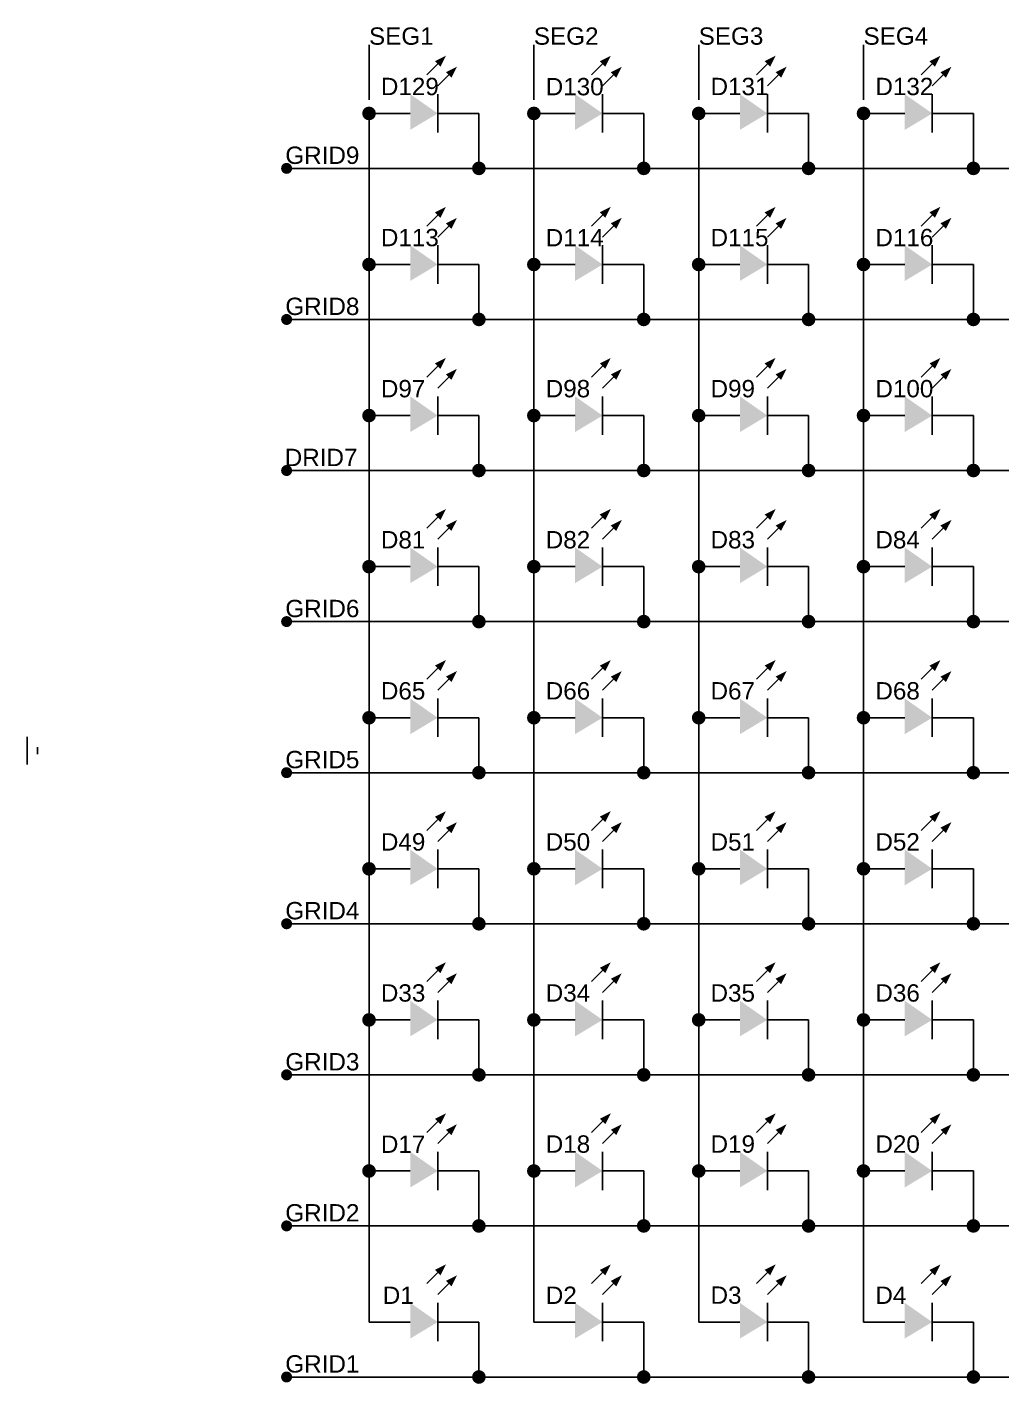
# Model space of a CAD drawing. Header units: millimetres. Extents: x -366 to 289, y -244 to 75.
# Drawn here: x 115.6 to 163.6, y -119.1 to -52.3 of the extents above; entities that cross this region are included whole.
import ezdxf

# ---------------------------------------------------------------- set-up
doc = ezdxf.new("R2010")
doc.units = ezdxf.units.MM
doc.header["$MEASUREMENT"] = 0
doc.layers.add('PDF2_几何图形', color=5, linetype='Continuous')
doc.layers.add('PDF2_实体填充', color=5, linetype='Continuous')
doc.layers.add('PDF2_文字', color=7, linetype='Continuous', true_color=0x000080)
doc.layers.add('PDF_几何图形', color=7, linetype='Continuous', true_color=0x008700)
doc.styles.add('PDF Arial', font='arial.ttf')

msp = doc.modelspace()

# ---------------------------------------------------------------- hatches: boundary and pattern name
at = {"layer": 'PDF2_实体填充', "transparency": 33554559}
for points in [[(132.746, -56.539, 0.412503), (132.408, -56.201), (132.408, -56.201, 0.412502), (132.07, -56.539), (132.07, -56.539, 0.4125), (132.408, -56.877), (132.408, -56.877, 0.4125)], [(140.858, -56.539, 0.412502), (140.52, -56.201), (140.52, -56.201, 0.412503), (140.182, -56.539), (140.182, -56.539, 0.4125), (140.52, -56.877), (140.52, -56.877, 0.4125)], [(148.97, -56.539, 0.412503), (148.632, -56.201), (148.632, -56.201, 0.412503), (148.294, -56.539), (148.294, -56.539, 0.4125), (148.632, -56.877), (148.632, -56.877, 0.4125)], [(157.082, -56.539, 0.412503), (156.744, -56.201), (156.744, -56.201, 0.4125), (156.406, -56.539), (156.406, -56.539, 0.412497), (156.744, -56.877), (156.744, -56.877, 0.4125)], [(128.623, -59.243, 0.416672), (128.352, -58.972), (128.352, -58.972, 0.416671), (128.082, -59.243), (128.082, -59.243, 0.416663), (128.352, -59.513), (128.352, -59.513, 0.416664)], [(138.154, -59.243, 0.412501), (137.816, -58.905), (137.816, -58.905, 0.412501), (137.478, -59.243), (137.478, -59.243, 0.412499), (137.816, -59.581), (137.816, -59.581, 0.412499)], [(146.266, -59.243, 0.412501), (145.928, -58.905), (145.928, -58.905, 0.412503), (145.59, -59.243), (145.59, -59.243, 0.4125), (145.928, -59.581), (145.928, -59.581, 0.412499)], [(154.378, -59.243, 0.412503), (154.04, -58.905), (154.04, -58.905, 0.412503), (153.702, -59.243), (153.702, -59.243, 0.4125), (154.04, -59.581), (154.04, -59.581, 0.4125)], [(162.49, -59.243, 0.412503), (162.152, -58.905), (162.152, -58.905, 0.412503), (161.814, -59.243), (161.814, -59.243, 0.4125), (162.152, -59.581), (162.152, -59.581, 0.4125)], [(132.746, -63.975, 0.412503), (132.408, -63.637), (132.408, -63.637, 0.412502), (132.07, -63.975), (132.07, -63.975, 0.4125), (132.408, -64.313), (132.408, -64.313, 0.4125)], [(140.858, -63.975, 0.412502), (140.52, -63.637), (140.52, -63.637, 0.412503), (140.182, -63.975), (140.182, -63.975, 0.4125), (140.52, -64.313), (140.52, -64.313, 0.4125)], [(148.97, -63.975, 0.412503), (148.632, -63.637), (148.632, -63.637, 0.412503), (148.294, -63.975), (148.294, -63.975, 0.4125), (148.632, -64.313), (148.632, -64.313, 0.4125)], [(157.082, -63.975, 0.412503), (156.744, -63.637), (156.744, -63.637, 0.4125), (156.406, -63.975), (156.406, -63.975, 0.412497), (156.744, -64.313), (156.744, -64.313, 0.4125)], [(128.623, -66.679, 0.416672), (128.352, -66.408), (128.352, -66.408, 0.416671), (128.082, -66.679), (128.082, -66.679, 0.416663), (128.352, -66.949), (128.352, -66.949, 0.416664)], [(138.154, -66.679, 0.412501), (137.816, -66.341), (137.816, -66.341, 0.412501), (137.478, -66.679), (137.478, -66.679, 0.412499), (137.816, -67.017), (137.816, -67.017, 0.412499)], [(146.266, -66.679, 0.412501), (145.928, -66.341), (145.928, -66.341, 0.412503), (145.59, -66.679), (145.59, -66.679, 0.4125), (145.928, -67.017), (145.928, -67.017, 0.412499)], [(154.378, -66.679, 0.412503), (154.04, -66.341), (154.04, -66.341, 0.412503), (153.702, -66.679), (153.702, -66.679, 0.4125), (154.04, -67.017), (154.04, -67.017, 0.4125)], [(162.49, -66.679, 0.412503), (162.152, -66.341), (162.152, -66.341, 0.412503), (161.814, -66.679), (161.814, -66.679, 0.4125), (162.152, -67.017), (162.152, -67.017, 0.4125)], [(132.746, -71.411, 0.4125), (132.408, -71.073), (132.408, -71.073, 0.412499), (132.07, -71.411), (132.07, -71.411, 0.412502), (132.408, -71.749), (132.408, -71.749, 0.412503)], [(140.858, -71.411, 0.412499), (140.52, -71.073), (140.52, -71.073, 0.4125), (140.182, -71.411), (140.182, -71.411, 0.412503), (140.52, -71.749), (140.52, -71.749, 0.412502)], [(148.97, -71.411, 0.4125), (148.632, -71.073), (148.632, -71.073, 0.4125), (148.294, -71.411), (148.294, -71.411, 0.412503), (148.632, -71.749), (148.632, -71.749, 0.412503)], [(157.082, -71.411, 0.4125), (156.744, -71.073), (156.744, -71.073, 0.412497), (156.406, -71.411), (156.406, -71.411, 0.4125), (156.744, -71.749), (156.744, -71.749, 0.412503)], [(128.623, -74.115, 0.416672), (128.352, -73.844), (128.352, -73.844, 0.416671), (128.082, -74.115), (128.082, -74.115, 0.416667), (128.352, -74.385), (128.352, -74.385, 0.416668)], [(138.154, -74.115, 0.412501), (137.816, -73.777), (137.816, -73.777, 0.412501), (137.478, -74.115), (137.478, -74.115, 0.412499), (137.816, -74.453), (137.816, -74.453, 0.412499)], [(146.266, -74.115, 0.412501), (145.928, -73.777), (145.928, -73.777, 0.412503), (145.59, -74.115), (145.59, -74.115, 0.4125), (145.928, -74.453), (145.928, -74.453, 0.412499)], [(154.378, -74.115, 0.412503), (154.04, -73.777), (154.04, -73.777, 0.412503), (153.702, -74.115), (153.702, -74.115, 0.4125), (154.04, -74.453), (154.04, -74.453, 0.4125)], [(162.49, -74.115, 0.412503), (162.152, -73.777), (162.152, -73.777, 0.412503), (161.814, -74.115), (161.814, -74.115, 0.4125), (162.152, -74.453), (162.152, -74.453, 0.4125)], [(132.746, -78.847, 0.4125), (132.408, -78.509), (132.408, -78.509, 0.412499), (132.07, -78.847), (132.07, -78.847, 0.412496), (132.408, -79.185), (132.408, -79.185, 0.412497)], [(140.858, -78.847, 0.412499), (140.52, -78.509), (140.52, -78.509, 0.4125), (140.182, -78.847), (140.182, -78.847, 0.412497), (140.52, -79.185), (140.52, -79.185, 0.412496)], [(148.97, -78.847, 0.4125), (148.632, -78.509), (148.632, -78.509, 0.4125), (148.294, -78.847), (148.294, -78.847, 0.412497), (148.632, -79.185), (148.632, -79.185, 0.412497)], [(157.082, -78.847, 0.4125), (156.744, -78.509), (156.744, -78.509, 0.412497), (156.406, -78.847), (156.406, -78.847, 0.412494), (156.744, -79.185), (156.744, -79.185, 0.412497)], [(128.623, -81.551, 0.416664), (128.352, -81.28), (128.352, -81.28, 0.416663), (128.082, -81.551), (128.082, -81.551, 0.416671), (128.352, -81.821), (128.352, -81.821, 0.416672)], [(138.154, -81.551, 0.412499), (137.816, -81.213), (137.816, -81.213, 0.412499), (137.478, -81.551), (137.478, -81.551, 0.412502), (137.816, -81.889), (137.816, -81.889, 0.412502)], [(146.266, -81.551, 0.412499), (145.928, -81.213), (145.928, -81.213, 0.4125), (145.59, -81.551), (145.59, -81.551, 0.412503), (145.928, -81.889), (145.928, -81.889, 0.412502)], [(154.378, -81.551, 0.4125), (154.04, -81.213), (154.04, -81.213, 0.4125), (153.702, -81.551), (153.702, -81.551, 0.412503), (154.04, -81.889), (154.04, -81.889, 0.412503)], [(162.49, -81.551, 0.4125), (162.152, -81.213), (162.152, -81.213, 0.4125), (161.814, -81.551), (161.814, -81.551, 0.412503), (162.152, -81.889), (162.152, -81.889, 0.412503)], [(132.746, -86.283, 0.4125), (132.408, -85.945), (132.408, -85.945, 0.412499), (132.07, -86.283), (132.07, -86.283, 0.412499), (132.408, -86.621), (132.408, -86.621, 0.4125)], [(140.858, -86.283, 0.412499), (140.52, -85.945), (140.52, -85.945, 0.4125), (140.182, -86.283), (140.182, -86.283, 0.4125), (140.52, -86.621), (140.52, -86.621, 0.412499)], [(148.97, -86.283, 0.4125), (148.632, -85.945), (148.632, -85.945, 0.4125), (148.294, -86.283), (148.294, -86.283, 0.4125), (148.632, -86.621), (148.632, -86.621, 0.4125)], [(157.082, -86.283, 0.4125), (156.744, -85.945), (156.744, -85.945, 0.412497), (156.406, -86.283), (156.406, -86.283, 0.412497), (156.744, -86.621), (156.744, -86.621, 0.4125)], [(128.623, -88.987, 0.416664), (128.352, -88.716), (128.352, -88.716, 0.416663), (128.082, -88.987), (128.082, -88.987, 0.416671), (128.352, -89.257), (128.352, -89.257, 0.416671)], [(138.154, -88.987, 0.412499), (137.816, -88.649), (137.816, -88.649, 0.412499), (137.478, -88.987), (137.478, -88.987, 0.412495), (137.816, -89.325), (137.816, -89.325, 0.412495)], [(146.266, -88.987, 0.412499), (145.928, -88.649), (145.928, -88.649, 0.4125), (145.59, -88.987), (145.59, -88.987, 0.412497), (145.928, -89.325), (145.928, -89.325, 0.412495)], [(154.378, -88.987, 0.4125), (154.04, -88.649), (154.04, -88.649, 0.4125), (153.702, -88.987), (153.702, -88.987, 0.412497), (154.04, -89.325), (154.04, -89.325, 0.412497)], [(162.49, -88.987, 0.4125), (162.152, -88.649), (162.152, -88.649, 0.4125), (161.814, -88.987), (161.814, -88.987, 0.412497), (162.152, -89.325), (162.152, -89.325, 0.412497)], [(132.746, -93.719, 0.412503), (132.408, -93.381), (132.408, -93.381, 0.412502), (132.07, -93.719), (132.07, -93.719, 0.4125), (132.408, -94.057), (132.408, -94.057, 0.4125)], [(140.858, -93.719, 0.412502), (140.52, -93.381), (140.52, -93.381, 0.412503), (140.182, -93.719), (140.182, -93.719, 0.4125), (140.52, -94.057), (140.52, -94.057, 0.4125)], [(148.97, -93.719, 0.412503), (148.632, -93.381), (148.632, -93.381, 0.412503), (148.294, -93.719), (148.294, -93.719, 0.4125), (148.632, -94.057), (148.632, -94.057, 0.4125)], [(157.082, -93.719, 0.412503), (156.744, -93.381), (156.744, -93.381, 0.4125), (156.406, -93.719), (156.406, -93.719, 0.412497), (156.744, -94.057), (156.744, -94.057, 0.4125)], [(128.623, -96.423, 0.416664), (128.352, -96.152), (128.352, -96.152, 0.416663), (128.082, -96.423), (128.082, -96.423, 0.416663), (128.352, -96.693), (128.352, -96.693, 0.416664)], [(138.154, -96.423, 0.412499), (137.816, -96.085), (137.816, -96.085, 0.412499), (137.478, -96.423), (137.478, -96.423, 0.412499), (137.816, -96.761), (137.816, -96.761, 0.412499)], [(146.266, -96.423, 0.412499), (145.928, -96.085), (145.928, -96.085, 0.4125), (145.59, -96.423), (145.59, -96.423, 0.4125), (145.928, -96.761), (145.928, -96.761, 0.412499)], [(154.378, -96.423, 0.4125), (154.04, -96.085), (154.04, -96.085, 0.4125), (153.702, -96.423), (153.702, -96.423, 0.4125), (154.04, -96.761), (154.04, -96.761, 0.4125)], [(162.49, -96.423, 0.4125), (162.152, -96.085), (162.152, -96.085, 0.4125), (161.814, -96.423), (161.814, -96.423, 0.4125), (162.152, -96.761), (162.152, -96.761, 0.4125)], [(132.746, -101.155, 0.412503), (132.408, -100.817), (132.408, -100.817, 0.412502), (132.07, -101.155), (132.07, -101.155, 0.4125), (132.408, -101.493), (132.408, -101.493, 0.4125)], [(140.858, -101.155, 0.412502), (140.52, -100.817), (140.52, -100.817, 0.412503), (140.182, -101.155), (140.182, -101.155, 0.4125), (140.52, -101.493), (140.52, -101.493, 0.4125)], [(148.97, -101.155, 0.412503), (148.632, -100.817), (148.632, -100.817, 0.412503), (148.294, -101.155), (148.294, -101.155, 0.4125), (148.632, -101.493), (148.632, -101.493, 0.4125)], [(157.082, -101.155, 0.412503), (156.744, -100.817), (156.744, -100.817, 0.4125), (156.406, -101.155), (156.406, -101.155, 0.412497), (156.744, -101.493), (156.744, -101.493, 0.4125)], [(128.623, -103.859, 0.416672), (128.352, -103.588), (128.352, -103.588, 0.416671), (128.082, -103.859), (128.082, -103.859, 0.416663), (128.352, -104.129), (128.352, -104.129, 0.416664)], [(138.154, -103.859, 0.412501), (137.816, -103.521), (137.816, -103.521, 0.412501), (137.478, -103.859), (137.478, -103.859, 0.412499), (137.816, -104.197), (137.816, -104.197, 0.412499)], [(146.266, -103.859, 0.412501), (145.928, -103.521), (145.928, -103.521, 0.412503), (145.59, -103.859), (145.59, -103.859, 0.4125), (145.928, -104.197), (145.928, -104.197, 0.412499)], [(154.378, -103.859, 0.412503), (154.04, -103.521), (154.04, -103.521, 0.412503), (153.702, -103.859), (153.702, -103.859, 0.4125), (154.04, -104.197), (154.04, -104.197, 0.4125)], [(162.49, -103.859, 0.412503), (162.152, -103.521), (162.152, -103.521, 0.412503), (161.814, -103.859), (161.814, -103.859, 0.4125), (162.152, -104.197), (162.152, -104.197, 0.4125)], [(132.746, -108.591, 0.4125), (132.408, -108.253), (132.408, -108.253, 0.412499), (132.07, -108.591), (132.07, -108.591, 0.412502), (132.408, -108.929), (132.408, -108.929, 0.412503)], [(140.858, -108.591, 0.412499), (140.52, -108.253), (140.52, -108.253, 0.4125), (140.182, -108.591), (140.182, -108.591, 0.412503), (140.52, -108.929), (140.52, -108.929, 0.412502)], [(148.97, -108.591, 0.4125), (148.632, -108.253), (148.632, -108.253, 0.4125), (148.294, -108.591), (148.294, -108.591, 0.412503), (148.632, -108.929), (148.632, -108.929, 0.412503)], [(157.082, -108.591, 0.4125), (156.744, -108.253), (156.744, -108.253, 0.412497), (156.406, -108.591), (156.406, -108.591, 0.4125), (156.744, -108.929), (156.744, -108.929, 0.412503)], [(128.623, -111.295, 0.416668), (128.352, -111.024), (128.352, -111.024, 0.416667), (128.082, -111.295), (128.082, -111.295, 0.416667), (128.352, -111.565), (128.352, -111.565, 0.416668)], [(138.154, -111.295, 0.4125), (137.816, -110.957), (137.816, -110.957, 0.4125), (137.478, -111.295), (137.478, -111.295, 0.4125), (137.816, -111.633), (137.816, -111.633, 0.4125)], [(146.266, -111.295, 0.4125), (145.928, -110.957), (145.928, -110.957, 0.412502), (145.59, -111.295), (145.59, -111.295, 0.412502), (145.928, -111.633), (145.928, -111.633, 0.4125)], [(154.378, -111.295, 0.412501), (154.04, -110.957), (154.04, -110.957, 0.412502), (153.702, -111.295), (153.702, -111.295, 0.412502), (154.04, -111.633), (154.04, -111.633, 0.412502)], [(162.49, -111.295, 0.412501), (162.152, -110.957), (162.152, -110.957, 0.412502), (161.814, -111.295), (161.814, -111.295, 0.412502), (162.152, -111.633), (162.152, -111.633, 0.412502)], [(128.623, -118.731, 0.416668), (128.352, -118.46), (128.352, -118.46, 0.416667), (128.082, -118.731), (128.082, -118.731, 0.416667), (128.352, -119.001), (128.352, -119.001, 0.416668)], [(138.154, -118.731, 0.4125), (137.816, -118.393), (137.816, -118.393, 0.4125), (137.478, -118.731), (137.478, -118.731, 0.412497), (137.816, -119.069), (137.816, -119.069, 0.412497)], [(146.266, -118.731, 0.4125), (145.928, -118.393), (145.928, -118.393, 0.412502), (145.59, -118.731), (145.59, -118.731, 0.412499), (145.928, -119.069), (145.928, -119.069, 0.412497)], [(154.378, -118.731, 0.412501), (154.04, -118.393), (154.04, -118.393, 0.412502), (153.702, -118.731), (153.702, -118.731, 0.412499), (154.04, -119.069), (154.04, -119.069, 0.412498)], [(162.49, -118.731, 0.412501), (162.152, -118.393), (162.152, -118.393, 0.412502), (161.814, -118.731), (161.814, -118.731, 0.412499), (162.152, -119.069), (162.152, -119.069, 0.412498)]]:
    msp.add_hatch(color=2, dxfattribs=at).paths.add_polyline_path(points)

# ---------------------------------------------------------------- linework, layer by layer
at = {"layer": 'PDF2_几何图形', "color": 2, "lineweight": 25}
for p, q in [((132.408, -55.863), (132.408, -53.159)), ((132.408, -53.159), (132.408, -55.863)), ((140.52, -55.863), (140.52, -53.159)), ((140.52, -53.159), (140.52, -55.863)), ((148.632, -55.863), (148.632, -53.159)), ((148.632, -53.159), (148.632, -55.863)), ((156.744, -55.863), (156.744, -53.159)), ((156.744, -53.159), (156.744, -55.863)), ((135.247, -54.646), (135.788, -54.105)), ((135.788, -54.105), (135.247, -54.646)), ((135.788, -55.187), (136.329, -54.646)), ((136.329, -54.646), (135.788, -55.187)), ((143.359, -54.646), (143.9, -54.105)), ((143.9, -54.105), (143.359, -54.646)), ((143.9, -55.187), (144.441, -54.646)), ((144.441, -54.646), (143.9, -55.187)), ((151.471, -54.646), (152.012, -54.105)), ((152.012, -54.105), (151.471, -54.646)), ((152.012, -55.187), (152.553, -54.646)), ((152.553, -54.646), (152.012, -55.187)), ((159.583, -54.646), (160.124, -54.105)), ((160.124, -54.105), (159.583, -54.646)), ((160.124, -55.187), (160.665, -54.646)), ((160.665, -54.646), (160.124, -55.187)), ((135.788, -57.485), (135.788, -55.592)), ((135.788, -55.592), (135.788, -57.485)), ((143.9, -57.485), (143.9, -55.592)), ((143.9, -55.592), (143.9, -57.485)), ((152.012, -57.485), (152.012, -55.592)), ((152.012, -55.592), (152.012, -57.485)), ((160.124, -57.485), (160.124, -55.592)), ((160.124, -55.592), (160.124, -57.485)), ((132.408, -56.539), (134.436, -56.539)), ((132.408, -56.539), (132.408, -63.975)), ((132.408, -63.975), (132.408, -56.539)), ((137.816, -56.539), (135.788, -56.539)), ((137.816, -59.243), (137.816, -56.539)), ((137.816, -56.539), (137.816, -59.243)), ((140.52, -56.539), (140.52, -63.975)), ((140.52, -63.975), (140.52, -56.539)), ((140.52, -56.539), (142.548, -56.539)), ((145.928, -56.539), (143.9, -56.539)), ((145.928, -59.243), (145.928, -56.539)), ((145.928, -56.539), (145.928, -59.243)), ((148.632, -56.539), (148.632, -63.975)), ((148.632, -63.975), (148.632, -56.539)), ((148.632, -56.539), (150.66, -56.539)), ((154.04, -56.539), (152.012, -56.539)), ((154.04, -59.243), (154.04, -56.539)), ((154.04, -56.539), (154.04, -59.243)), ((156.744, -56.539), (156.744, -63.975)), ((156.744, -63.975), (156.744, -56.539)), ((156.744, -56.539), (158.772, -56.539)), ((162.152, -56.539), (160.124, -56.539)), ((162.152, -59.243), (162.152, -56.539)), ((162.152, -56.539), (162.152, -59.243)), ((137.816, -59.243), (128.352, -59.243)), ((128.352, -59.243), (137.816, -59.243)), ((145.928, -59.243), (137.816, -59.243)), ((137.816, -59.243), (145.928, -59.243)), ((154.04, -59.243), (145.928, -59.243)), ((145.928, -59.243), (154.04, -59.243)), ((162.152, -59.243), (154.04, -59.243)), ((154.04, -59.243), (162.152, -59.243)), ((170.264, -59.243), (162.152, -59.243)), ((162.152, -59.243), (170.264, -59.243)), ((132.408, -63.299), (132.408, -60.595)), ((132.408, -60.595), (132.408, -63.299)), ((140.52, -63.299), (140.52, -60.595)), ((140.52, -60.595), (140.52, -63.299)), ((148.632, -63.299), (148.632, -60.595)), ((148.632, -60.595), (148.632, -63.299)), ((156.744, -63.299), (156.744, -60.595)), ((156.744, -60.595), (156.744, -63.299)), ((135.247, -62.082), (135.788, -61.541)), ((135.788, -61.541), (135.247, -62.082)), ((135.788, -62.623), (136.329, -62.082)), ((136.329, -62.082), (135.788, -62.623)), ((143.359, -62.082), (143.9, -61.541)), ((143.9, -61.541), (143.359, -62.082)), ((143.9, -62.623), (144.441, -62.082)), ((144.441, -62.082), (143.9, -62.623)), ((151.471, -62.082), (152.012, -61.541)), ((152.012, -61.541), (151.471, -62.082)), ((152.012, -62.623), (152.553, -62.082)), ((152.553, -62.082), (152.012, -62.623)), ((159.583, -62.082), (160.124, -61.541)), ((160.124, -61.541), (159.583, -62.082)), ((160.124, -62.623), (160.665, -62.082)), ((160.665, -62.082), (160.124, -62.623)), ((135.788, -64.921), (135.788, -63.028)), ((135.788, -63.028), (135.788, -64.921)), ((143.9, -64.921), (143.9, -63.028)), ((143.9, -63.028), (143.9, -64.921)), ((152.012, -64.921), (152.012, -63.028)), ((152.012, -63.028), (152.012, -64.921)), ((160.124, -64.921), (160.124, -63.028)), ((160.124, -63.028), (160.124, -64.921)), ((132.408, -63.975), (134.436, -63.975)), ((132.408, -63.975), (132.408, -71.411)), ((132.408, -71.411), (132.408, -63.975)), ((137.816, -63.975), (135.788, -63.975)), ((137.816, -66.679), (137.816, -63.975)), ((137.816, -63.975), (137.816, -66.679)), ((140.52, -63.975), (140.52, -71.411)), ((140.52, -71.411), (140.52, -63.975)), ((140.52, -63.975), (142.548, -63.975)), ((145.928, -63.975), (143.9, -63.975)), ((145.928, -66.679), (145.928, -63.975)), ((145.928, -63.975), (145.928, -66.679)), ((148.632, -63.975), (148.632, -71.411)), ((148.632, -71.411), (148.632, -63.975)), ((148.632, -63.975), (150.66, -63.975)), ((154.04, -63.975), (152.012, -63.975)), ((154.04, -66.679), (154.04, -63.975)), ((154.04, -63.975), (154.04, -66.679)), ((156.744, -63.975), (156.744, -71.411)), ((156.744, -71.411), (156.744, -63.975)), ((156.744, -63.975), (158.772, -63.975)), ((162.152, -63.975), (160.124, -63.975)), ((162.152, -66.679), (162.152, -63.975)), ((162.152, -63.975), (162.152, -66.679)), ((137.816, -66.679), (128.352, -66.679)), ((128.352, -66.679), (137.816, -66.679)), ((145.928, -66.679), (137.816, -66.679)), ((137.816, -66.679), (145.928, -66.679)), ((154.04, -66.679), (145.928, -66.679)), ((145.928, -66.679), (154.04, -66.679)), ((162.152, -66.679), (154.04, -66.679)), ((154.04, -66.679), (162.152, -66.679)), ((170.264, -66.679), (162.152, -66.679)), ((162.152, -66.679), (170.264, -66.679)), ((135.247, -69.518), (135.788, -68.977)), ((135.788, -68.977), (135.247, -69.518)), ((143.359, -69.518), (143.9, -68.977)), ((143.9, -68.977), (143.359, -69.518)), ((151.471, -69.518), (152.012, -68.977)), ((152.012, -68.977), (151.471, -69.518)), ((159.583, -69.518), (160.124, -68.977)), ((160.124, -68.977), (159.583, -69.518)), ((135.788, -70.059), (136.329, -69.518)), ((136.329, -69.518), (135.788, -70.059)), ((143.9, -70.059), (144.441, -69.518)), ((144.441, -69.518), (143.9, -70.059)), ((152.012, -70.059), (152.553, -69.518)), ((152.553, -69.518), (152.012, -70.059)), ((160.124, -70.059), (160.665, -69.518)), ((160.665, -69.518), (160.124, -70.059)), ((135.788, -72.357), (135.788, -70.464)), ((135.788, -70.464), (135.788, -72.357)), ((143.9, -72.357), (143.9, -70.464)), ((143.9, -70.464), (143.9, -72.357)), ((152.012, -72.357), (152.012, -70.464)), ((152.012, -70.464), (152.012, -72.357)), ((160.124, -72.357), (160.124, -70.464)), ((160.124, -70.464), (160.124, -72.357)), ((132.408, -71.411), (132.408, -78.847)), ((132.408, -78.847), (132.408, -71.411)), ((132.408, -71.411), (134.436, -71.411)), ((137.816, -71.411), (135.788, -71.411)), ((137.816, -71.411), (137.816, -74.115)), ((137.816, -71.411), (137.816, -74.115)), ((140.52, -71.411), (140.52, -78.847)), ((140.52, -78.847), (140.52, -71.411)), ((140.52, -71.411), (142.548, -71.411)), ((145.928, -71.411), (143.9, -71.411)), ((145.928, -71.411), (145.928, -74.115)), ((145.928, -71.411), (145.928, -74.115)), ((148.632, -71.411), (148.632, -78.847)), ((148.632, -78.847), (148.632, -71.411)), ((148.632, -71.411), (150.66, -71.411)), ((154.04, -71.411), (152.012, -71.411)), ((154.04, -71.411), (154.04, -74.115)), ((154.04, -71.411), (154.04, -74.115)), ((156.744, -71.411), (156.744, -78.847)), ((156.744, -78.847), (156.744, -71.411)), ((156.744, -71.411), (158.772, -71.411)), ((162.152, -71.411), (160.124, -71.411)), ((162.152, -71.411), (162.152, -74.115)), ((162.152, -71.411), (162.152, -74.115)), ((128.352, -74.115), (137.816, -74.115)), ((128.352, -74.115), (137.816, -74.115)), ((145.928, -74.115), (137.816, -74.115)), ((145.928, -74.115), (137.816, -74.115)), ((154.04, -74.115), (145.928, -74.115)), ((154.04, -74.115), (145.928, -74.115)), ((162.152, -74.115), (154.04, -74.115)), ((162.152, -74.115), (154.04, -74.115)), ((170.264, -74.115), (162.152, -74.115)), ((170.264, -74.115), (162.152, -74.115)), ((135.247, -76.954), (135.788, -76.413)), ((135.788, -76.413), (135.247, -76.954)), ((143.359, -76.954), (143.9, -76.413)), ((143.9, -76.413), (143.359, -76.954)), ((151.471, -76.954), (152.012, -76.413)), ((152.012, -76.413), (151.471, -76.954)), ((159.583, -76.954), (160.124, -76.413)), ((160.124, -76.413), (159.583, -76.954)), ((135.788, -77.495), (136.329, -76.954)), ((136.329, -76.954), (135.788, -77.495)), ((143.9, -77.495), (144.441, -76.954)), ((144.441, -76.954), (143.9, -77.495)), ((152.012, -77.495), (152.553, -76.954)), ((152.553, -76.954), (152.012, -77.495)), ((160.124, -77.495), (160.665, -76.954)), ((160.665, -76.954), (160.124, -77.495)), ((135.788, -79.793), (135.788, -77.9)), ((135.788, -77.9), (135.788, -79.793)), ((143.9, -79.793), (143.9, -77.9)), ((143.9, -77.9), (143.9, -79.793)), ((152.012, -79.793), (152.012, -77.9)), ((152.012, -77.9), (152.012, -79.793)), ((160.124, -79.793), (160.124, -77.9)), ((160.124, -77.9), (160.124, -79.793)), ((132.408, -78.847), (132.408, -86.283)), ((132.408, -86.283), (132.408, -78.847)), ((132.408, -78.847), (134.436, -78.847)), ((137.816, -78.847), (135.788, -78.847)), ((137.816, -78.847), (137.816, -81.551)), ((137.816, -81.551), (137.816, -78.847)), ((140.52, -78.847), (140.52, -86.283)), ((140.52, -86.283), (140.52, -78.847)), ((140.52, -78.847), (142.548, -78.847)), ((145.928, -78.847), (143.9, -78.847)), ((145.928, -78.847), (145.928, -81.551)), ((145.928, -81.551), (145.928, -78.847)), ((148.632, -78.847), (148.632, -86.283)), ((148.632, -86.283), (148.632, -78.847)), ((148.632, -78.847), (150.66, -78.847)), ((154.04, -78.847), (152.012, -78.847)), ((154.04, -78.847), (154.04, -81.551)), ((154.04, -81.551), (154.04, -78.847)), ((156.744, -78.847), (156.744, -86.283)), ((156.744, -86.283), (156.744, -78.847)), ((156.744, -78.847), (158.772, -78.847)), ((162.152, -78.847), (160.124, -78.847)), ((162.152, -78.847), (162.152, -81.551)), ((162.152, -81.551), (162.152, -78.847)), ((137.816, -81.551), (128.352, -81.551)), ((128.352, -81.551), (137.816, -81.551)), ((145.928, -81.551), (137.816, -81.551)), ((137.816, -81.551), (145.928, -81.551)), ((154.04, -81.551), (145.928, -81.551)), ((145.928, -81.551), (154.04, -81.551)), ((162.152, -81.551), (154.04, -81.551)), ((154.04, -81.551), (162.152, -81.551)), ((170.264, -81.551), (162.152, -81.551)), ((162.152, -81.551), (170.264, -81.551)), ((135.247, -84.39), (135.788, -83.849)), ((135.788, -83.849), (135.247, -84.39)), ((143.359, -84.39), (143.9, -83.849)), ((143.9, -83.849), (143.359, -84.39)), ((151.471, -84.39), (152.012, -83.849)), ((152.012, -83.849), (151.471, -84.39)), ((159.583, -84.39), (160.124, -83.849)), ((160.124, -83.849), (159.583, -84.39)), ((135.788, -84.931), (136.329, -84.39)), ((136.329, -84.39), (135.788, -84.931)), ((143.9, -84.931), (144.441, -84.39)), ((144.441, -84.39), (143.9, -84.931)), ((152.012, -84.931), (152.553, -84.39)), ((152.553, -84.39), (152.012, -84.931)), ((160.124, -84.931), (160.665, -84.39)), ((160.665, -84.39), (160.124, -84.931)), ((135.788, -87.229), (135.788, -85.336)), ((135.788, -85.336), (135.788, -87.229)), ((143.9, -87.229), (143.9, -85.336)), ((143.9, -85.336), (143.9, -87.229)), ((152.012, -87.229), (152.012, -85.336)), ((152.012, -85.336), (152.012, -87.229)), ((160.124, -87.229), (160.124, -85.336)), ((160.124, -85.336), (160.124, -87.229)), ((132.408, -86.283), (132.408, -93.719)), ((132.408, -93.719), (132.408, -86.283)), ((132.408, -86.283), (134.436, -86.283)), ((137.816, -86.283), (135.788, -86.283)), ((137.816, -86.283), (137.816, -88.987)), ((137.816, -88.987), (137.816, -86.283)), ((140.52, -86.283), (140.52, -93.719)), ((140.52, -93.719), (140.52, -86.283)), ((140.52, -86.283), (142.548, -86.283)), ((145.928, -86.283), (143.9, -86.283)), ((145.928, -86.283), (145.928, -88.987)), ((145.928, -88.987), (145.928, -86.283)), ((148.632, -86.283), (148.632, -93.719)), ((148.632, -93.719), (148.632, -86.283)), ((148.632, -86.283), (150.66, -86.283)), ((154.04, -86.283), (152.012, -86.283)), ((154.04, -86.283), (154.04, -88.987)), ((154.04, -88.987), (154.04, -86.283)), ((156.744, -86.283), (156.744, -93.719)), ((156.744, -93.719), (156.744, -86.283)), ((156.744, -86.283), (158.772, -86.283)), ((162.152, -86.283), (160.124, -86.283)), ((162.152, -86.283), (162.152, -88.987)), ((162.152, -88.987), (162.152, -86.283)), ((137.816, -88.987), (128.352, -88.987)), ((128.352, -88.987), (137.816, -88.987)), ((145.928, -88.987), (137.816, -88.987)), ((137.816, -88.987), (145.928, -88.987)), ((154.04, -88.987), (145.928, -88.987)), ((145.928, -88.987), (154.04, -88.987)), ((162.152, -88.987), (154.04, -88.987)), ((154.04, -88.987), (162.152, -88.987)), ((170.264, -88.987), (162.152, -88.987)), ((162.152, -88.987), (170.264, -88.987)), ((135.247, -91.826), (135.788, -91.285)), ((135.788, -91.285), (135.247, -91.826)), ((143.359, -91.826), (143.9, -91.285)), ((143.9, -91.285), (143.359, -91.826)), ((151.471, -91.826), (152.012, -91.285)), ((152.012, -91.285), (151.471, -91.826)), ((159.583, -91.826), (160.124, -91.285)), ((160.124, -91.285), (159.583, -91.826)), ((135.788, -92.367), (136.329, -91.826)), ((136.329, -91.826), (135.788, -92.367)), ((143.9, -92.367), (144.441, -91.826)), ((144.441, -91.826), (143.9, -92.367)), ((152.012, -92.367), (152.553, -91.826)), ((152.553, -91.826), (152.012, -92.367)), ((160.124, -92.367), (160.665, -91.826)), ((160.665, -91.826), (160.124, -92.367)), ((135.788, -94.665), (135.788, -92.772)), ((135.788, -92.772), (135.788, -94.665)), ((143.9, -94.665), (143.9, -92.772)), ((143.9, -92.772), (143.9, -94.665)), ((152.012, -94.665), (152.012, -92.772)), ((152.012, -92.772), (152.012, -94.665)), ((160.124, -94.665), (160.124, -92.772)), ((160.124, -92.772), (160.124, -94.665)), ((132.408, -93.719), (132.408, -101.155)), ((132.408, -101.155), (132.408, -93.719)), ((132.408, -93.719), (134.436, -93.719)), ((137.816, -93.719), (135.788, -93.719)), ((137.816, -93.719), (137.816, -96.423)), ((137.816, -96.423), (137.816, -93.719)), ((140.52, -93.719), (140.52, -101.155)), ((140.52, -101.155), (140.52, -93.719)), ((140.52, -93.719), (142.548, -93.719)), ((145.928, -93.719), (143.9, -93.719)), ((145.928, -93.719), (145.928, -96.423)), ((145.928, -96.423), (145.928, -93.719)), ((148.632, -93.719), (148.632, -101.155)), ((148.632, -101.155), (148.632, -93.719)), ((148.632, -93.719), (150.66, -93.719)), ((154.04, -93.719), (152.012, -93.719)), ((154.04, -93.719), (154.04, -96.423)), ((154.04, -96.423), (154.04, -93.719)), ((156.744, -93.719), (156.744, -101.155)), ((156.744, -101.155), (156.744, -93.719)), ((156.744, -93.719), (158.772, -93.719)), ((162.152, -93.719), (160.124, -93.719)), ((162.152, -93.719), (162.152, -96.423)), ((162.152, -96.423), (162.152, -93.719)), ((137.816, -96.423), (128.352, -96.423)), ((128.352, -96.423), (137.816, -96.423)), ((145.928, -96.423), (137.816, -96.423)), ((137.816, -96.423), (145.928, -96.423)), ((154.04, -96.423), (145.928, -96.423)), ((145.928, -96.423), (154.04, -96.423)), ((162.152, -96.423), (154.04, -96.423)), ((154.04, -96.423), (162.152, -96.423)), ((170.264, -96.423), (162.152, -96.423)), ((162.152, -96.423), (170.264, -96.423)), ((135.247, -99.262), (135.788, -98.721)), ((135.788, -98.721), (135.247, -99.262)), ((143.359, -99.262), (143.9, -98.721)), ((143.9, -98.721), (143.359, -99.262)), ((151.471, -99.262), (152.012, -98.721)), ((152.012, -98.721), (151.471, -99.262)), ((159.583, -99.262), (160.124, -98.721)), ((160.124, -98.721), (159.583, -99.262)), ((135.788, -99.803), (136.329, -99.262)), ((136.329, -99.262), (135.788, -99.803)), ((143.9, -99.803), (144.441, -99.262)), ((144.441, -99.262), (143.9, -99.803)), ((152.012, -99.803), (152.553, -99.262)), ((152.553, -99.262), (152.012, -99.803)), ((160.124, -99.803), (160.665, -99.262)), ((160.665, -99.262), (160.124, -99.803)), ((135.788, -102.101), (135.788, -100.208)), ((135.788, -100.208), (135.788, -102.101)), ((143.9, -102.101), (143.9, -100.208)), ((143.9, -100.208), (143.9, -102.101)), ((152.012, -102.101), (152.012, -100.208)), ((152.012, -100.208), (152.012, -102.101)), ((160.124, -102.101), (160.124, -100.208)), ((160.124, -100.208), (160.124, -102.101)), ((132.408, -101.155), (132.408, -108.591)), ((132.408, -108.591), (132.408, -101.155)), ((132.408, -101.155), (134.436, -101.155)), ((137.816, -101.155), (135.788, -101.155)), ((137.816, -101.155), (137.816, -103.859)), ((137.816, -101.155), (137.816, -103.859)), ((140.52, -101.155), (140.52, -108.591)), ((140.52, -108.591), (140.52, -101.155)), ((140.52, -101.155), (142.548, -101.155)), ((145.928, -101.155), (143.9, -101.155)), ((145.928, -101.155), (145.928, -103.859)), ((145.928, -101.155), (145.928, -103.859)), ((148.632, -101.155), (148.632, -108.591)), ((148.632, -108.591), (148.632, -101.155)), ((148.632, -101.155), (150.66, -101.155)), ((154.04, -101.155), (152.012, -101.155)), ((154.04, -101.155), (154.04, -103.859)), ((154.04, -101.155), (154.04, -103.859)), ((156.744, -101.155), (156.744, -108.591)), ((156.744, -108.591), (156.744, -101.155)), ((156.744, -101.155), (158.772, -101.155)), ((162.152, -101.155), (160.124, -101.155)), ((162.152, -101.155), (162.152, -103.859)), ((162.152, -101.155), (162.152, -103.859)), ((128.352, -103.859), (137.816, -103.859)), ((128.352, -103.859), (137.816, -103.859)), ((145.928, -103.859), (137.816, -103.859)), ((145.928, -103.859), (137.816, -103.859)), ((154.04, -103.859), (145.928, -103.859)), ((154.04, -103.859), (145.928, -103.859)), ((162.152, -103.859), (154.04, -103.859)), ((162.152, -103.859), (154.04, -103.859)), ((170.264, -103.859), (162.152, -103.859)), ((170.264, -103.859), (162.152, -103.859)), ((135.247, -106.698), (135.788, -106.157)), ((135.788, -106.157), (135.247, -106.698)), ((143.359, -106.698), (143.9, -106.157)), ((143.9, -106.157), (143.359, -106.698)), ((151.471, -106.698), (152.012, -106.157)), ((152.012, -106.157), (151.471, -106.698)), ((159.583, -106.698), (160.124, -106.157)), ((160.124, -106.157), (159.583, -106.698)), ((135.788, -107.239), (136.329, -106.698)), ((136.329, -106.698), (135.788, -107.239)), ((143.9, -107.239), (144.441, -106.698)), ((144.441, -106.698), (143.9, -107.239)), ((152.012, -107.239), (152.553, -106.698)), ((152.553, -106.698), (152.012, -107.239)), ((160.124, -107.239), (160.665, -106.698)), ((160.665, -106.698), (160.124, -107.239)), ((135.788, -109.537), (135.788, -107.644)), ((135.788, -107.644), (135.788, -109.537)), ((143.9, -109.537), (143.9, -107.644)), ((143.9, -107.644), (143.9, -109.537)), ((152.012, -109.537), (152.012, -107.644)), ((152.012, -107.644), (152.012, -109.537)), ((160.124, -109.537), (160.124, -107.644)), ((160.124, -107.644), (160.124, -109.537)), ((132.408, -108.591), (132.408, -116.027)), ((132.408, -116.027), (132.408, -108.591)), ((132.408, -108.591), (134.436, -108.591)), ((137.816, -108.591), (135.788, -108.591)), ((137.816, -108.591), (137.816, -111.295)), ((137.816, -111.295), (137.816, -108.591)), ((140.52, -108.591), (140.52, -116.027)), ((140.52, -116.027), (140.52, -108.591)), ((140.52, -108.591), (142.548, -108.591)), ((145.928, -108.591), (143.9, -108.591)), ((145.928, -108.591), (145.928, -111.295)), ((145.928, -111.295), (145.928, -108.591)), ((148.632, -108.591), (148.632, -116.027)), ((148.632, -116.027), (148.632, -108.591)), ((148.632, -108.591), (150.66, -108.591)), ((154.04, -108.591), (152.012, -108.591)), ((154.04, -108.591), (154.04, -111.295)), ((154.04, -111.295), (154.04, -108.591)), ((156.744, -108.591), (156.744, -116.027)), ((156.744, -116.027), (156.744, -108.591)), ((156.744, -108.591), (158.772, -108.591)), ((162.152, -108.591), (160.124, -108.591)), ((162.152, -108.591), (162.152, -111.295)), ((162.152, -111.295), (162.152, -108.591)), ((137.816, -111.295), (128.352, -111.295)), ((128.352, -111.295), (137.816, -111.295)), ((145.928, -111.295), (137.816, -111.295)), ((137.816, -111.295), (145.928, -111.295)), ((154.04, -111.295), (145.928, -111.295)), ((145.928, -111.295), (154.04, -111.295)), ((162.152, -111.295), (154.04, -111.295)), ((154.04, -111.295), (162.152, -111.295)), ((170.264, -111.295), (162.152, -111.295)), ((162.152, -111.295), (170.264, -111.295)), ((135.247, -114.134), (135.788, -113.593)), ((135.788, -113.593), (135.247, -114.134)), ((135.788, -114.675), (136.329, -114.134)), ((136.329, -114.134), (135.788, -114.675)), ((143.359, -114.134), (143.9, -113.593)), ((143.9, -113.593), (143.359, -114.134)), ((143.9, -114.675), (144.441, -114.134)), ((144.441, -114.134), (143.9, -114.675)), ((151.471, -114.134), (152.012, -113.593)), ((152.012, -113.593), (151.471, -114.134)), ((152.012, -114.675), (152.553, -114.134)), ((152.553, -114.134), (152.012, -114.675)), ((159.583, -114.134), (160.124, -113.593)), ((160.124, -113.593), (159.583, -114.134)), ((160.124, -114.675), (160.665, -114.134)), ((160.665, -114.134), (160.124, -114.675)), ((135.788, -116.973), (135.788, -115.08)), ((135.788, -115.08), (135.788, -116.973)), ((143.9, -116.973), (143.9, -115.08)), ((143.9, -115.08), (143.9, -116.973)), ((152.012, -116.973), (152.012, -115.08)), ((152.012, -115.08), (152.012, -116.973)), ((160.124, -116.973), (160.124, -115.08)), ((160.124, -115.08), (160.124, -116.973)), ((132.408, -116.027), (134.436, -116.027)), ((137.816, -116.027), (135.788, -116.027)), ((137.816, -116.027), (137.816, -118.731)), ((137.816, -118.731), (137.816, -116.027)), ((140.52, -116.027), (142.548, -116.027)), ((145.928, -116.027), (143.9, -116.027)), ((145.928, -116.027), (145.928, -118.731)), ((145.928, -118.731), (145.928, -116.027)), ((148.632, -116.027), (150.66, -116.027)), ((154.04, -116.027), (152.012, -116.027)), ((154.04, -116.027), (154.04, -118.731)), ((154.04, -118.731), (154.04, -116.027)), ((156.744, -116.027), (158.772, -116.027)), ((162.152, -116.027), (160.124, -116.027)), ((162.152, -116.027), (162.152, -118.731)), ((162.152, -118.731), (162.152, -116.027)), ((137.816, -118.731), (128.352, -118.731)), ((128.352, -118.731), (137.816, -118.731)), ((145.928, -118.731), (137.816, -118.731)), ((137.816, -118.731), (145.928, -118.731)), ((154.04, -118.731), (145.928, -118.731)), ((145.928, -118.731), (154.04, -118.731)), ((162.152, -118.731), (154.04, -118.731)), ((154.04, -118.731), (162.152, -118.731)), ((170.264, -118.731), (162.152, -118.731)), ((162.152, -118.731), (170.264, -118.731))]:
    msp.add_line(p, q, dxfattribs=at)
at = {"layer": 'PDF2_实体填充', "color": 2, "lineweight": 25, "transparency": 33554559}
for points in [[(136.194, -53.7), (135.653, -53.97), (135.923, -54.24)], [(136.194, -53.7), (135.653, -53.97), (135.923, -54.24)], [(144.306, -53.7), (143.765, -53.97), (144.035, -54.24)], [(144.306, -53.7), (143.765, -53.97), (144.035, -54.24)], [(152.418, -53.7), (151.877, -53.97), (152.147, -54.24)], [(152.418, -53.7), (151.877, -53.97), (152.147, -54.24)], [(160.53, -53.7), (159.989, -53.97), (160.259, -54.24)], [(160.53, -53.7), (159.989, -53.97), (160.259, -54.24)], [(136.735, -54.24), (136.194, -54.511), (136.464, -54.781)], [(144.847, -54.24), (144.306, -54.511), (144.576, -54.781)], [(152.959, -54.24), (152.418, -54.511), (152.688, -54.781)], [(161.071, -54.24), (160.53, -54.511), (160.8, -54.781)], [(134.436, -57.35), (135.788, -56.539), (134.436, -55.592)], [(142.548, -57.35), (143.9, -56.539), (142.548, -55.592)], [(150.66, -57.35), (152.012, -56.539), (150.66, -55.592)], [(158.772, -57.35), (160.124, -56.539), (158.772, -55.592)], [(136.194, -61.136), (135.653, -61.406), (135.923, -61.676)], [(136.194, -61.136), (135.653, -61.406), (135.923, -61.676)], [(144.306, -61.136), (143.765, -61.406), (144.035, -61.676)], [(144.306, -61.136), (143.765, -61.406), (144.035, -61.676)], [(152.418, -61.136), (151.877, -61.406), (152.147, -61.676)], [(152.418, -61.136), (151.877, -61.406), (152.147, -61.676)], [(160.53, -61.136), (159.989, -61.406), (160.259, -61.676)], [(160.53, -61.136), (159.989, -61.406), (160.259, -61.676)], [(136.735, -61.676), (136.194, -61.947), (136.464, -62.217)], [(144.847, -61.676), (144.306, -61.947), (144.576, -62.217)], [(152.959, -61.676), (152.418, -61.947), (152.688, -62.217)], [(161.071, -61.676), (160.53, -61.947), (160.8, -62.217)], [(134.436, -64.786), (135.788, -63.975), (134.436, -63.028)], [(142.548, -64.786), (143.9, -63.975), (142.548, -63.028)], [(150.66, -64.786), (152.012, -63.975), (150.66, -63.028)], [(158.772, -64.786), (160.124, -63.975), (158.772, -63.028)], [(136.194, -68.572), (135.653, -68.842), (135.923, -69.112)], [(144.306, -68.572), (143.765, -68.842), (144.035, -69.112)], [(152.418, -68.572), (151.877, -68.842), (152.147, -69.112)], [(160.53, -68.572), (159.989, -68.842), (160.259, -69.112)], [(136.735, -69.112), (136.194, -69.383), (136.464, -69.653)], [(144.847, -69.112), (144.306, -69.383), (144.576, -69.653)], [(152.959, -69.112), (152.418, -69.383), (152.688, -69.653)], [(161.071, -69.112), (160.53, -69.383), (160.8, -69.653)], [(134.436, -72.222), (135.788, -71.411), (134.436, -70.464)], [(142.548, -72.222), (143.9, -71.411), (142.548, -70.464)], [(150.66, -72.222), (152.012, -71.411), (150.66, -70.464)], [(158.772, -72.222), (160.124, -71.411), (158.772, -70.464)], [(136.194, -76.008), (135.653, -76.278), (135.923, -76.548)], [(144.306, -76.008), (143.765, -76.278), (144.035, -76.548)], [(152.418, -76.008), (151.877, -76.278), (152.147, -76.548)], [(160.53, -76.008), (159.989, -76.278), (160.259, -76.548)], [(136.735, -76.548), (136.194, -76.819), (136.464, -77.089)], [(144.847, -76.548), (144.306, -76.819), (144.576, -77.089)], [(152.959, -76.548), (152.418, -76.819), (152.688, -77.089)], [(161.071, -76.548), (160.53, -76.819), (160.8, -77.089)], [(134.436, -79.658), (135.788, -78.847), (134.436, -77.9)], [(142.548, -79.658), (143.9, -78.847), (142.548, -77.9)], [(150.66, -79.658), (152.012, -78.847), (150.66, -77.9)], [(158.772, -79.658), (160.124, -78.847), (158.772, -77.9)], [(136.194, -83.444), (135.653, -83.714), (135.923, -83.984)], [(144.306, -83.444), (143.765, -83.714), (144.035, -83.984)], [(152.418, -83.444), (151.877, -83.714), (152.147, -83.984)], [(160.53, -83.444), (159.989, -83.714), (160.259, -83.984)], [(136.735, -83.984), (136.194, -84.255), (136.464, -84.525)], [(144.847, -83.984), (144.306, -84.255), (144.576, -84.525)], [(152.959, -83.984), (152.418, -84.255), (152.688, -84.525)], [(161.071, -83.984), (160.53, -84.255), (160.8, -84.525)], [(134.436, -87.094), (135.788, -86.283), (134.436, -85.336)], [(142.548, -87.094), (143.9, -86.283), (142.548, -85.336)], [(150.66, -87.094), (152.012, -86.283), (150.66, -85.336)], [(158.772, -87.094), (160.124, -86.283), (158.772, -85.336)], [(136.194, -90.88), (135.653, -91.15), (135.923, -91.42)], [(136.735, -91.42), (136.194, -91.691), (136.464, -91.961)], [(144.306, -90.88), (143.765, -91.15), (144.035, -91.42)], [(144.847, -91.42), (144.306, -91.691), (144.576, -91.961)], [(152.418, -90.88), (151.877, -91.15), (152.147, -91.42)], [(152.959, -91.42), (152.418, -91.691), (152.688, -91.961)], [(160.53, -90.88), (159.989, -91.15), (160.259, -91.42)], [(161.071, -91.42), (160.53, -91.691), (160.8, -91.961)], [(134.436, -94.53), (135.788, -93.719), (134.436, -92.772)], [(142.548, -94.53), (143.9, -93.719), (142.548, -92.772)], [(150.66, -94.53), (152.012, -93.719), (150.66, -92.772)], [(158.772, -94.53), (160.124, -93.719), (158.772, -92.772)], [(136.194, -98.316), (135.653, -98.586), (135.923, -98.856)], [(144.306, -98.316), (143.765, -98.586), (144.035, -98.856)], [(152.418, -98.316), (151.877, -98.586), (152.147, -98.856)], [(160.53, -98.316), (159.989, -98.586), (160.259, -98.856)], [(136.735, -98.856), (136.194, -99.127), (136.464, -99.397)], [(144.847, -98.856), (144.306, -99.127), (144.576, -99.397)], [(152.959, -98.856), (152.418, -99.127), (152.688, -99.397)], [(161.071, -98.856), (160.53, -99.127), (160.8, -99.397)], [(134.436, -101.966), (135.788, -101.155), (134.436, -100.208)], [(142.548, -101.966), (143.9, -101.155), (142.548, -100.208)], [(150.66, -101.966), (152.012, -101.155), (150.66, -100.208)], [(158.772, -101.966), (160.124, -101.155), (158.772, -100.208)], [(136.194, -105.752), (135.653, -106.022), (135.923, -106.292)], [(144.306, -105.752), (143.765, -106.022), (144.035, -106.292)], [(152.418, -105.752), (151.877, -106.022), (152.147, -106.292)], [(160.53, -105.752), (159.989, -106.022), (160.259, -106.292)], [(136.735, -106.292), (136.194, -106.563), (136.464, -106.833)], [(144.847, -106.292), (144.306, -106.563), (144.576, -106.833)], [(152.959, -106.292), (152.418, -106.563), (152.688, -106.833)], [(161.071, -106.292), (160.53, -106.563), (160.8, -106.833)], [(134.436, -109.402), (135.788, -108.591), (134.436, -107.644)], [(142.548, -109.402), (143.9, -108.591), (142.548, -107.644)], [(150.66, -109.402), (152.012, -108.591), (150.66, -107.644)], [(158.772, -109.402), (160.124, -108.591), (158.772, -107.644)], [(136.194, -113.188), (135.653, -113.458), (135.923, -113.728)], [(144.306, -113.188), (143.765, -113.458), (144.035, -113.728)], [(152.418, -113.188), (151.877, -113.458), (152.147, -113.728)], [(160.53, -113.188), (159.989, -113.458), (160.259, -113.728)], [(136.735, -113.728), (136.194, -113.999), (136.464, -114.269)], [(144.847, -113.728), (144.306, -113.999), (144.576, -114.269)], [(152.959, -113.728), (152.418, -113.999), (152.688, -114.269)], [(161.071, -113.728), (160.53, -113.999), (160.8, -114.269)], [(134.436, -116.838), (135.788, -116.027), (134.436, -115.08)], [(142.548, -116.838), (143.9, -116.027), (142.548, -115.08)], [(150.66, -116.838), (152.012, -116.027), (150.66, -115.08)], [(158.772, -116.838), (160.124, -116.027), (158.772, -115.08)]]:
    msp.add_solid(points, dxfattribs=at)
at = {"layer": 'PDF_几何图形', "color": 2, "lineweight": 25}
for p, q in [((115.583, -88.58), (115.583, -87.228)), ((116.09, -88.073), (116.09, -87.735))]:
    msp.add_line(p, q, dxfattribs=at)

# ---------------------------------------------------------------- texts
at = {"layer": 'PDF2_文字', "color": 2, "style": 'PDF Arial'}
for s, p in [('SEG1', (132.408, -53.159)), ('SEG2', (140.52, -53.159)), ('SEG3', (148.632, -53.159)), ('SEG4', (156.744, -53.159)), ('D129', (132.992, -55.639)), ('D130', (141.104, -55.647)), ('D131', (149.216, -55.64)), ('D132', (157.328, -55.64)), ('GRID9', (128.289, -59.025)), ('D113', (132.992, -63.075)), ('D114', (141.104, -63.083)), ('D115', (149.216, -63.076)), ('D116', (157.328, -63.076)), ('GRID8', (128.289, -66.461)), ('D97', (132.992, -70.512)), ('D98', (141.104, -70.512)), ('D99', (149.216, -70.512)), ('D100', (157.328, -70.512)), ('DRID7', (128.26, -73.897)), ('D81', (132.992, -77.948)), ('D82', (141.104, -77.948)), ('D83', (149.216, -77.947)), ('D84', (157.328, -77.948)), ('GRID6', (128.289, -81.333)), ('D65', (132.992, -85.384)), ('D66', (141.104, -85.384)), ('D67', (149.216, -85.384)), ('D68', (157.328, -85.384)), ('GRID5', (128.289, -88.769)), ('D49', (132.992, -92.82)), ('D50', (141.104, -92.82)), ('D51', (149.216, -92.82)), ('D52', (157.328, -92.82)), ('GRID4', (128.289, -96.205)), ('D33', (132.992, -100.255)), ('D34', (141.104, -100.255)), ('D35', (149.216, -100.255)), ('D36', (157.328, -100.255)), ('GRID3', (128.289, -103.641)), ('D18', (141.104, -107.692)), ('D19', (149.216, -107.692)), ('D20', (157.328, -107.692)), ('D17', (132.992, -107.699)), ('GRID2', (128.289, -111.077)), ('D1', (133.086, -115.135)), ('D2', (141.109, -115.135)), ('D3', (149.216, -115.127)), ('D4', (157.328, -115.133)), ('GRID1', (128.289, -118.513))]:
    msp.add_text(s, height=0.8539, dxfattribs=at).set_placement(p)

doc.saveas('drawing.dxf')
